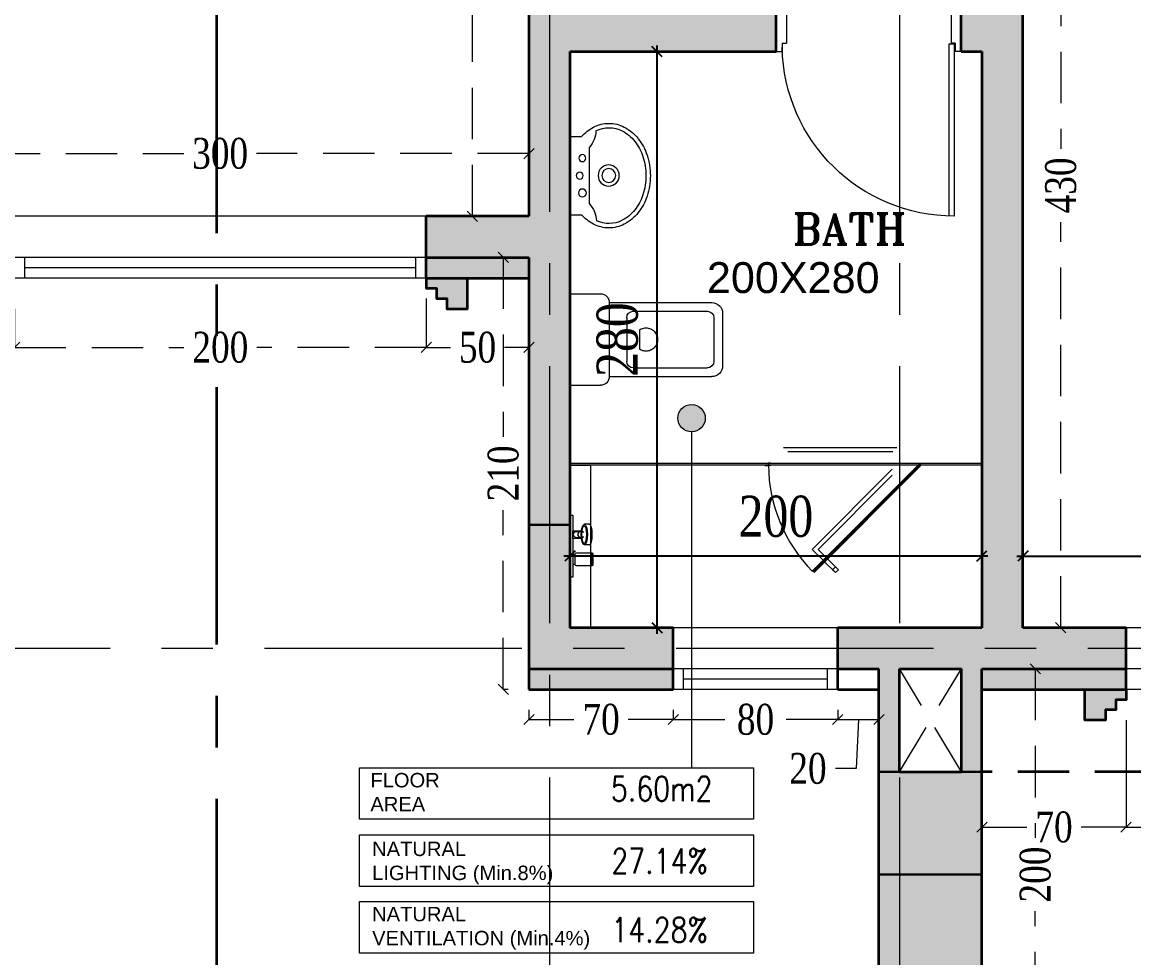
# Model space of a CAD drawing. Header units: inches. Extents: x -114 to 635, y -137 to 57.
# Drawn here: x 97.69 to 103.09, y 9.98 to 14.52 of the extents above; entities that cross this region are included whole.
import ezdxf
from ezdxf.enums import TextEntityAlignment as Align

# ---------------------------------------------------------------- set-up
doc = ezdxf.new("R2010")
doc.units = ezdxf.units.IN
doc.header["$MEASUREMENT"] = 0
doc.header["$PDMODE"] = 98
for name, pattern in [('( Hidden )', [0.375, 0.25, -0.125]), ('CENTER', [2, 1.25, -0.25, 0.25, -0.25]), ('CENTERX2', [4, 2.5, -0.5, 0.5, -0.5]), ('DASHED2', [0.375, 0.25, -0.125]), ('HIDDEN', [0.375, 0.25, -0.125]), ('VILLA AXIS$0$CENTER', [2, 1.25, -0.25, 0.25, -0.25])]:
    doc.linetypes.add(name, pattern=pattern)
doc.layers.get('0').update_dxf_attribs({"lineweight": 5})
doc.layers.get('Defpoints').update_dxf_attribs({"lineweight": 5})
for name, color, linetype, lineweight in [('.', 14, 'Continuous', 9), ('A-SECTION LINE', 230, 'Continuous', 35), ('ARCHES', 1, 'HIDDEN', 5), ('COLUMNS HATCH', 1, 'Continuous', 5), ('DETAILS DIMENSION', 15, 'Continuous', 5), ('DOOR', 1, 'Continuous', 5), ('E-AX', 9, '( Hidden )', 0), ('FIXTURE', 5, 'Continuous', 5), ('GENERAL TEXT', 4, 'Continuous', 5), ('HATCH', 15, 'Continuous', 0), ('New_Archicad Doors_Pen_No__27', 7, 'Continuous', 35), ('PROPOSED COLUMNS', 6, 'Continuous', 30), ('ROOM INFORMATION', 7, 'Continuous', 5), ('ROOMS DIMENSION', 3, 'Continuous', 5), ('TEXT ROOM INFORMATION', 1, 'Continuous', 5), ('WALL PROPOSED', 7, 'Continuous', 30), ('WINDOWS', 5, 'Continuous', 5)]:
    doc.layers.add(name, color=color, linetype=linetype, lineweight=lineweight)
doc.layers.add('AXIES', color=7, linetype='CENTER', lineweight=0, true_color=0x949596)
doc.layers.add('New_Archicad Doors_Pen_No__23', color=7, linetype='Continuous', lineweight=20, true_color=0xff6600)
doc.styles.add('ROMANS-TITLE', font='ROMANS.shx', dxfattribs={"width": 0.8})
doc.styles.add('ST', font='times.ttf', dxfattribs={"width": 0.8})
doc.styles.get("Standard").update_dxf_attribs({"font": 'arial.ttf'})
doc.styles.add('style4', font='times.ttf', dxfattribs={"width": 0.8})
doc.dimstyles.new('DIM100-2', dxfattribs={"dimtxt": 0.2, "dimasz": 0.05, "dimexe": 0.1, "dimexo": 0.1, "dimgap": 0.09, "dimtad": 1, "dimdec": 0, "dimlfac": 100, "dimzin": 0, "dimdsep": 46, "dimtxsty": 'style4', "dimblk1": 'OBLIQUE', "dimblk2": 'OBLIQUE', "dimsah": 1, "dimcen": 0.09, "dimdle": 0.03, "dimse1": 1, "dimse2": 1, "dimclrd": 256, "dimclrt": 256, "dimadec": 0, "dimazin": 0, "dimtfac": 1, "dimtdec": 0, "dimtix": 1, "dimtmove": 2, "dimatfit": 3, "dimldrblk": 'OBLIQUE', "dimfxl": 1, "dimtolj": 1, "dimtzin": 0, "dimarcsym": 0})
doc.dimstyles.new('RASH PLAN', dxfattribs={"dimtxt": 0.15, "dimasz": 0.05, "dimexe": 0, "dimexo": 0.1, "dimgap": 0.05, "dimtad": 0, "dimdec": 0, "dimlfac": 100, "dimzin": 0, "dimdsep": 46, "dimtxsty": 'ST', "dimblk": 'OBLIQUE', "dimcen": 0.09, "dimclrd": 200, "dimclre": 6, "dimclrt": 1, "dimadec": 0, "dimazin": 0, "dimtfac": 1, "dimtdec": 0, "dimtmove": 1, "dimatfit": 3, "dimldrblk": 'OBLIQUE', "dimfxl": 0, "dimtolj": 1, "dimtzin": 0, "dimlwd": -1, "dimlwe": -1, "dimarcsym": 0})

# ---------------------------------------------------------------- blocks, each defined once
blk = doc.blocks.new('*U1160')
for p, q in [((-1600, 101.4), (-1550, 101.4)), ((-1550, 101.4), (-1550, -58.6)), ((-750, 101.4), (-750, -58.6)), ((-700, 101.4), (-750, 101.4)), ((-1600, -98.6), (-1570, -98.6)), ((-1570, -58.6), (-1550, -58.6)), ((-1570, -58.6), (-1570, -98.6)), ((-1565, -63.6), (-1565, -898.6)), ((-1565, -63.6), (-1540, -63.6)), ((-1540, -63.6), (-1540, -896.8)), ((-730, -58.6), (-750, -58.6)), ((-730, -58.6), (-730, -98.6)), ((-700, -98.6), (-730, -98.6))]:
    blk.add_line(p, q)
blk.add_arc((-1565.1, -63.4), 835.2, 270.0059, 358.9566)
blk = doc.blocks.new('Door 26_3')
at = {"layer": 'New_Archicad Doors_Pen_No__23', "color": 30, "linetype": 'Continuous', "lineweight": 20, "true_color": 0xff6600}
blk.add_line((450, -115), (450, 0), dxfattribs=at)
at = {"layer": 'New_Archicad Doors_Pen_No__27', "color": 7, "linetype": 'Continuous', "lineweight": 35}
for p, q in [((-450, -115), (-450, -200)), ((450, -115), (450, -200))]:
    blk.add_line(p, q, dxfattribs=at)
at = {"layer": 'WALL PROPOSED', "linetype": 'Continuous', "lineweight": 35}
for p, q in [((-450, 0), (-450, -200)), ((450, 0), (450, -200))]:
    blk.add_line(p, q, dxfattribs=at)
at = {"layer": 'DOOR', "rotation": 180}
blk.add_blockref('*U1160', (-1150, -98.6), dxfattribs=at)
blk = doc.blocks.new('_Oblique')
at = {"color": 0, "lineweight": -2}
blk.add_line((-0.5, -0.5), (0.5, 0.5), dxfattribs=at)
blk = doc.blocks.new('*D376')
at = {"layer": 'Defpoints', "color": 0, "transparency": 16777216}
for p in [(103.0511, 11.2298), (106.5503, 11.2298), (103.0511, 10.6102)]:
    blk.add_point(p, dxfattribs=at)
at = {"layer": 'DETAILS DIMENSION', "color": 6, "transparency": 16777216}
for p, q in [((103.0511, 11.1298), (103.0511, 10.6102)), ((106.5503, 11.1298), (106.5503, 10.6102))]:
    blk.add_line(p, q, dxfattribs=at)
at = {"layer": 'DETAILS DIMENSION', "color": 200, "linetype": 'DASHED2', "transparency": 16777216}
for p, q in [((103.0511, 10.6102), (104.6245, 10.6102)), ((106.5503, 10.6102), (104.9768, 10.6102))]:
    blk.add_line(p, q, dxfattribs=at)
at = {"layer": 'DETAILS DIMENSION', "color": 200, "transparency": 16777216, "xscale": 0.05, "yscale": 0.05, "zscale": 0.05, "rotation": 180}
blk.add_blockref('_Oblique', (103.0511, 10.6102), dxfattribs=at)
at = {"layer": 'DETAILS DIMENSION', "color": 200, "transparency": 16777216, "xscale": 0.05, "yscale": 0.05, "zscale": 0.05}
blk.add_blockref('_Oblique', (106.5503, 10.6102), dxfattribs=at)
at = {"layer": 'DETAILS DIMENSION', "color": 1, "transparency": 16777216, "insert": (104.8007, 10.6102), "char_height": 0.15, "attachment_point": 5, "style": 'ST'}
blk.add_mtext('\\A1;350', dxfattribs=at)
blk = doc.blocks.new('*D377')
at = {"layer": 'Defpoints', "color": 0, "transparency": 16777216}
for p in [(102.3511, 11.2798), (103.0511, 11.2298), (102.3511, 10.6102)]:
    blk.add_point(p, dxfattribs=at)
at = {"layer": 'DETAILS DIMENSION', "color": 6, "transparency": 16777216}
for p, q in [((102.3511, 11.1798), (102.3511, 10.6102)), ((103.0511, 11.1298), (103.0511, 10.6102))]:
    blk.add_line(p, q, dxfattribs=at)
at = {"layer": 'DETAILS DIMENSION', "color": 200, "linetype": 'DASHED2', "transparency": 16777216}
for p, q in [((102.3511, 10.6102), (102.5689, 10.6102)), ((103.0511, 10.6102), (102.8332, 10.6102))]:
    blk.add_line(p, q, dxfattribs=at)
at = {"layer": 'DETAILS DIMENSION', "color": 200, "transparency": 16777216, "xscale": 0.05, "yscale": 0.05, "zscale": 0.05, "rotation": 180}
blk.add_blockref('_Oblique', (102.3511, 10.6102), dxfattribs=at)
at = {"layer": 'DETAILS DIMENSION', "color": 200, "transparency": 16777216, "xscale": 0.05, "yscale": 0.05, "zscale": 0.05}
blk.add_blockref('_Oblique', (103.0511, 10.6102), dxfattribs=at)
at = {"layer": 'DETAILS DIMENSION', "color": 1, "transparency": 16777216, "insert": (102.7011, 10.6102), "char_height": 0.15, "attachment_point": 5, "style": 'ST'}
blk.add_mtext('\\A1;70', dxfattribs=at)
blk = doc.blocks.new('*D378')
at = {"layer": 'Defpoints', "color": 0, "transparency": 16777216}
for p in [(102.3511, 11.3798), (102.6103, 11.3798), (102.3511, 9.3798)]:
    blk.add_point(p, dxfattribs=at)
at = {"layer": 'DETAILS DIMENSION', "color": 6, "transparency": 16777216}
for p, q in [((102.4511, 11.3798), (102.6103, 11.3798)), ((102.4511, 9.3798), (102.6103, 9.3798))]:
    blk.add_line(p, q, dxfattribs=at)
at = {"layer": 'DETAILS DIMENSION', "color": 200, "linetype": 'DASHED2', "transparency": 16777216}
for p, q in [((102.6103, 11.3798), (102.6103, 10.5576)), ((102.6103, 9.3798), (102.6103, 10.202))]:
    blk.add_line(p, q, dxfattribs=at)
at = {"layer": 'DETAILS DIMENSION', "color": 200, "transparency": 16777216, "xscale": 0.05, "yscale": 0.05, "zscale": 0.05}
for p, rotation in [((102.6103, 11.3798), 90), ((102.6103, 9.3798), 270)]:
    blk.add_blockref('_Oblique', p, dxfattribs=dict(at, rotation=rotation))
at = {"layer": 'DETAILS DIMENSION', "color": 1, "transparency": 16777216, "insert": (102.6103, 10.3798), "char_height": 0.15, "attachment_point": 5, "rotation": 90, "style": 'ST'}
blk.add_mtext('\\A1;200', dxfattribs=at)
blk = doc.blocks.new('*D384')
at = {"layer": 'Defpoints', "color": 0, "transparency": 16777216}
for p in [(101.6507, 11.2798), (101.8507, 11.2798), (101.8507, 11.1334)]:
    blk.add_point(p, dxfattribs=at)
at = {"layer": 'DETAILS DIMENSION', "color": 6, "transparency": 16777216}
for p, q in [((101.6507, 11.1798), (101.6507, 11.1334)), ((101.8507, 11.1798), (101.8507, 11.1334))]:
    blk.add_line(p, q, dxfattribs=at)
at = {"layer": 'DETAILS DIMENSION', "color": 200, "linetype": 'DASHED2', "transparency": 16777216}
for p, q in [((101.6507, 11.1334), (101.8507, 11.1334)), ((101.7507, 11.1334), (101.7394, 10.8949)), ((101.7394, 10.8949), (101.6394, 10.8949))]:
    blk.add_line(p, q, dxfattribs=at)
at = {"layer": 'DETAILS DIMENSION', "color": 200, "transparency": 16777216, "xscale": 0.05, "yscale": 0.05, "zscale": 0.05, "rotation": 180}
blk.add_blockref('_Oblique', (101.6507, 11.1334), dxfattribs=at)
at = {"layer": 'DETAILS DIMENSION', "color": 200, "transparency": 16777216, "xscale": 0.05, "yscale": 0.05, "zscale": 0.05}
blk.add_blockref('_Oblique', (101.8507, 11.1334), dxfattribs=at)
at = {"layer": 'DETAILS DIMENSION', "color": 1, "transparency": 16777216, "insert": (101.5059, 10.8949), "char_height": 0.15, "attachment_point": 5, "style": 'ST'}
blk.add_mtext('\\A1;20', dxfattribs=at)
blk = doc.blocks.new('*D385')
at = {"layer": 'Defpoints', "color": 0, "transparency": 16777216}
for p in [(100.8515, 11.2798), (101.6507, 11.2798), (100.8515, 11.1334)]:
    blk.add_point(p, dxfattribs=at)
at = {"layer": 'DETAILS DIMENSION', "color": 6, "transparency": 16777216}
for p, q in [((100.8515, 11.1798), (100.8515, 11.1334)), ((101.6507, 11.1798), (101.6507, 11.1334))]:
    blk.add_line(p, q, dxfattribs=at)
at = {"layer": 'DETAILS DIMENSION', "color": 200, "linetype": 'DASHED2', "transparency": 16777216}
for p, q in [((100.8515, 11.1334), (101.121, 11.1334)), ((101.6507, 11.1334), (101.3811, 11.1334))]:
    blk.add_line(p, q, dxfattribs=at)
at = {"layer": 'DETAILS DIMENSION', "color": 200, "transparency": 16777216, "xscale": 0.05, "yscale": 0.05, "zscale": 0.05, "rotation": 180}
blk.add_blockref('_Oblique', (100.8515, 11.1334), dxfattribs=at)
at = {"layer": 'DETAILS DIMENSION', "color": 200, "transparency": 16777216, "xscale": 0.05, "yscale": 0.05, "zscale": 0.05}
blk.add_blockref('_Oblique', (101.6507, 11.1334), dxfattribs=at)
at = {"layer": 'DETAILS DIMENSION', "color": 1, "transparency": 16777216, "insert": (101.2511, 11.1334), "char_height": 0.15, "attachment_point": 5, "style": 'ST'}
blk.add_mtext('\\A1;80', dxfattribs=at)
blk = doc.blocks.new('*D386')
at = {"layer": 'Defpoints', "color": 0, "transparency": 16777216}
for p in [(100.15, 11.2798), (100.8515, 11.2798), (100.15, 11.1334)]:
    blk.add_point(p, dxfattribs=at)
at = {"layer": 'DETAILS DIMENSION', "color": 6, "transparency": 16777216}
for p, q in [((100.15, 11.1798), (100.15, 11.1334)), ((100.8515, 11.1798), (100.8515, 11.1334))]:
    blk.add_line(p, q, dxfattribs=at)
at = {"layer": 'DETAILS DIMENSION', "color": 200, "linetype": 'DASHED2', "transparency": 16777216}
for p, q in [((100.15, 11.1334), (100.3686, 11.1334)), ((100.8515, 11.1334), (100.6329, 11.1334))]:
    blk.add_line(p, q, dxfattribs=at)
at = {"layer": 'DETAILS DIMENSION', "color": 200, "transparency": 16777216, "xscale": 0.05, "yscale": 0.05, "zscale": 0.05, "rotation": 180}
blk.add_blockref('_Oblique', (100.15, 11.1334), dxfattribs=at)
at = {"layer": 'DETAILS DIMENSION', "color": 200, "transparency": 16777216, "xscale": 0.05, "yscale": 0.05, "zscale": 0.05}
blk.add_blockref('_Oblique', (100.8515, 11.1334), dxfattribs=at)
at = {"layer": 'DETAILS DIMENSION', "color": 1, "transparency": 16777216, "insert": (100.5007, 11.1334), "char_height": 0.15, "attachment_point": 5, "style": 'ST'}
blk.add_mtext('\\A1;70', dxfattribs=at)
blk = doc.blocks.new('*D387')
at = {"layer": 'Defpoints', "color": 0, "transparency": 16777216}
for p in [(100.0257, 13.3793), (100.15, 13.3793), (100.15, 11.2798)]:
    blk.add_point(p, dxfattribs=at)
at = {"layer": 'DETAILS DIMENSION', "color": 6, "transparency": 16777216}
for p, q in [((100.05, 13.3793), (100.0257, 13.3793)), ((100.05, 11.2798), (100.0257, 11.2798))]:
    blk.add_line(p, q, dxfattribs=at)
at = {"layer": 'DETAILS DIMENSION', "color": 200, "linetype": 'DASHED2', "transparency": 16777216}
for p, q in [((100.0257, 13.3793), (100.0257, 12.5074)), ((100.0257, 11.2798), (100.0257, 12.1517))]:
    blk.add_line(p, q, dxfattribs=at)
at = {"layer": 'DETAILS DIMENSION', "color": 200, "transparency": 16777216, "xscale": 0.05, "yscale": 0.05, "zscale": 0.05}
for p, rotation in [((100.0257, 13.3793), 90), ((100.0257, 11.2798), 270)]:
    blk.add_blockref('_Oblique', p, dxfattribs=dict(at, rotation=rotation))
at = {"layer": 'DETAILS DIMENSION', "color": 1, "transparency": 16777216, "insert": (100.0257, 12.3296), "char_height": 0.15, "attachment_point": 5, "rotation": 90, "style": 'ST'}
blk.add_mtext('\\A1;210', dxfattribs=at)
blk = doc.blocks.new('*D388')
at = {"layer": 'Defpoints', "color": 0, "transparency": 16777216}
for p in [(99.6512, 13.2793), (100.15, 13.2793), (99.6512, 12.9419)]:
    blk.add_point(p, dxfattribs=at)
at = {"layer": 'DETAILS DIMENSION', "color": 6, "transparency": 16777216}
for p, q in [((99.6512, 13.1793), (99.6512, 12.9419)), ((100.15, 13.1793), (100.15, 12.9419))]:
    blk.add_line(p, q, dxfattribs=at)
at = {"layer": 'DETAILS DIMENSION', "color": 200, "linetype": 'DASHED2', "transparency": 16777216}
for p, q in [((99.6512, 12.9419), (99.7694, 12.9419)), ((100.15, 12.9419), (100.0318, 12.9419))]:
    blk.add_line(p, q, dxfattribs=at)
at = {"layer": 'DETAILS DIMENSION', "color": 200, "transparency": 16777216, "xscale": 0.05, "yscale": 0.05, "zscale": 0.05, "rotation": 180}
blk.add_blockref('_Oblique', (99.6512, 12.9419), dxfattribs=at)
at = {"layer": 'DETAILS DIMENSION', "color": 200, "transparency": 16777216, "xscale": 0.05, "yscale": 0.05, "zscale": 0.05}
blk.add_blockref('_Oblique', (100.15, 12.9419), dxfattribs=at)
at = {"layer": 'DETAILS DIMENSION', "color": 1, "transparency": 16777216, "insert": (99.9006, 12.9419), "char_height": 0.15, "attachment_point": 5, "style": 'ST'}
blk.add_mtext('\\A1;50', dxfattribs=at)
blk = doc.blocks.new('*D389')
at = {"layer": 'Defpoints', "color": 0, "transparency": 16777216}
for p in [(99.6512, 13.2793), (97.6512, 13.2293), (97.6512, 12.9419)]:
    blk.add_point(p, dxfattribs=at)
at = {"layer": 'DETAILS DIMENSION', "color": 6, "transparency": 16777216}
for p, q in [((99.6512, 13.1793), (99.6512, 12.9419)), ((97.6512, 13.1293), (97.6512, 12.9419))]:
    blk.add_line(p, q, dxfattribs=at)
at = {"layer": 'DETAILS DIMENSION', "color": 200, "linetype": 'DASHED2', "transparency": 16777216}
for p, q in [((97.6512, 12.9419), (98.4733, 12.9419)), ((99.6512, 12.9419), (98.829, 12.9419))]:
    blk.add_line(p, q, dxfattribs=at)
at = {"layer": 'DETAILS DIMENSION', "color": 200, "transparency": 16777216, "xscale": 0.05, "yscale": 0.05, "zscale": 0.05, "rotation": 180}
blk.add_blockref('_Oblique', (97.6512, 12.9419), dxfattribs=at)
at = {"layer": 'DETAILS DIMENSION', "color": 200, "transparency": 16777216, "xscale": 0.05, "yscale": 0.05, "zscale": 0.05}
blk.add_blockref('_Oblique', (99.6512, 12.9419), dxfattribs=at)
at = {"layer": 'DETAILS DIMENSION', "color": 1, "transparency": 16777216, "insert": (98.6512, 12.9419), "char_height": 0.15, "attachment_point": 5, "style": 'ST'}
blk.add_mtext('\\A1;200', dxfattribs=at)
blk = doc.blocks.new('*D463')
at = {"layer": 'Defpoints', "color": 0, "transparency": 16777216}
for p in [(102.5504, 15.8789), (102.7341, 15.8789), (102.5504, 11.5798)]:
    blk.add_point(p, dxfattribs=at)
at = {"layer": 'DETAILS DIMENSION', "color": 6, "transparency": 16777216}
for p, q in [((102.6504, 15.8789), (102.7341, 15.8789)), ((102.6504, 11.5798), (102.7341, 11.5798))]:
    blk.add_line(p, q, dxfattribs=at)
at = {"layer": 'DETAILS DIMENSION', "color": 200, "linetype": 'DASHED2', "transparency": 16777216}
for p, q in [((102.7341, 15.8789), (102.7341, 13.9077)), ((102.7341, 11.5798), (102.7341, 13.551))]:
    blk.add_line(p, q, dxfattribs=at)
at = {"layer": 'DETAILS DIMENSION', "color": 200, "transparency": 16777216, "xscale": 0.05, "yscale": 0.05, "zscale": 0.05}
for p, rotation in [((102.7341, 15.8789), 90), ((102.7341, 11.5798), 270)]:
    blk.add_blockref('_Oblique', p, dxfattribs=dict(at, rotation=rotation))
at = {"layer": 'DETAILS DIMENSION', "color": 1, "transparency": 16777216, "insert": (102.7341, 13.7293), "char_height": 0.15, "attachment_point": 5, "rotation": 90, "style": 'ST'}
blk.add_mtext('\\A1;430', dxfattribs=at)
blk = doc.blocks.new('*D471')
at = {"layer": 'Defpoints', "color": 0, "transparency": 16777216}
for p in [(107.3502, 11.9281), (102.5504, 11.5798), (107.3502, 11.5798)]:
    blk.add_point(p, dxfattribs=at)
at = {"layer": 'ROOMS DIMENSION', "linetype": 'Continuous', "lineweight": -2, "transparency": 16777216}
blk.add_line((102.5204, 11.9281), (107.3802, 11.9281), dxfattribs=at)
at = {"layer": 'ROOMS DIMENSION', "lineweight": -2, "transparency": 16777216, "xscale": 0.05, "yscale": 0.05, "zscale": 0.05, "rotation": 180}
blk.add_blockref('_Oblique', (102.5504, 11.9281), dxfattribs=at)
at = {"layer": 'ROOMS DIMENSION', "lineweight": -2, "transparency": 16777216, "xscale": 0.05, "yscale": 0.05, "zscale": 0.05}
blk.add_blockref('_Oblique', (107.3502, 11.9281), dxfattribs=at)
at = {"layer": 'ROOMS DIMENSION', "transparency": 16777216, "insert": (104.9503, 12.1198), "char_height": 0.2, "attachment_point": 5, "style": 'style4'}
blk.add_mtext('\\A1;480', dxfattribs=at)
blk = doc.blocks.new('*D472')
at = {"layer": 'Defpoints', "color": 0, "transparency": 16777216}
for p in [(100.35, 11.9281), (100.35, 11.5788), (102.3504, 11.5798)]:
    blk.add_point(p, dxfattribs=at)
at = {"layer": 'ROOMS DIMENSION', "linetype": 'Continuous', "lineweight": -2, "transparency": 16777216}
blk.add_line((102.3804, 11.9281), (100.32, 11.9281), dxfattribs=at)
at = {"layer": 'ROOMS DIMENSION', "lineweight": -2, "transparency": 16777216, "xscale": 0.05, "yscale": 0.05, "zscale": 0.05, "rotation": 180}
blk.add_blockref('_Oblique', (100.35, 11.9281), dxfattribs=at)
at = {"layer": 'ROOMS DIMENSION', "lineweight": -2, "transparency": 16777216, "xscale": 0.05, "yscale": 0.05, "zscale": 0.05}
blk.add_blockref('_Oblique', (102.3504, 11.9281), dxfattribs=at)
at = {"layer": 'ROOMS DIMENSION', "transparency": 16777216, "insert": (101.3502, 12.1198), "char_height": 0.2, "attachment_point": 5, "style": 'style4'}
blk.add_mtext('\\A1;200', dxfattribs=at)
blk = doc.blocks.new('*D474')
at = {"layer": 'Defpoints', "color": 0, "transparency": 16777216}
for p in [(100.35, 14.38), (100.35, 11.5798), (100.7721, 11.5798)]:
    blk.add_point(p, dxfattribs=at)
at = {"layer": 'ROOMS DIMENSION', "linetype": 'Continuous', "lineweight": -2, "transparency": 16777216}
blk.add_line((100.7721, 14.41), (100.7721, 11.5498), dxfattribs=at)
at = {"layer": 'ROOMS DIMENSION', "lineweight": -2, "transparency": 16777216, "xscale": 0.05, "yscale": 0.05, "zscale": 0.05}
for p, rotation in [((100.7721, 14.38), 90), ((100.7721, 11.5798), 270)]:
    blk.add_blockref('_Oblique', p, dxfattribs=dict(at, rotation=rotation))
at = {"layer": 'ROOMS DIMENSION', "transparency": 16777216, "insert": (100.5804, 12.9799), "char_height": 0.2, "attachment_point": 5, "rotation": 90, "style": 'style4'}
blk.add_mtext('\\A1;280', dxfattribs=at)
blk = doc.blocks.new('*D540')
at = {"layer": 'Defpoints', "color": 0, "transparency": 16777216}
for p in [(99.8753, 17.7794), (100.15, 17.7794), (100.15, 13.5793)]:
    blk.add_point(p, dxfattribs=at)
at = {"layer": 'DETAILS DIMENSION', "color": 6, "transparency": 16777216}
for p, q in [((100.05, 17.7794), (99.8753, 17.7794)), ((100.05, 13.5793), (99.8753, 13.5793))]:
    blk.add_line(p, q, dxfattribs=at)
at = {"layer": 'DETAILS DIMENSION', "color": 200, "linetype": 'DASHED2', "transparency": 16777216}
for p, q in [((99.8753, 17.7794), (99.8753, 15.8577)), ((99.8753, 13.5793), (99.8753, 15.501))]:
    blk.add_line(p, q, dxfattribs=at)
at = {"layer": 'DETAILS DIMENSION', "color": 200, "transparency": 16777216, "xscale": 0.05, "yscale": 0.05, "zscale": 0.05}
for p, rotation in [((99.8753, 17.7794), 90), ((99.8753, 13.5793), 270)]:
    blk.add_blockref('_Oblique', p, dxfattribs=dict(at, rotation=rotation))
at = {"layer": 'DETAILS DIMENSION', "color": 1, "transparency": 16777216, "insert": (99.8753, 15.6794), "char_height": 0.15, "attachment_point": 5, "rotation": 90, "style": 'ST'}
blk.add_mtext('\\A1;420', dxfattribs=at)
blk = doc.blocks.new('*D541')
at = {"layer": 'Defpoints', "color": 0, "transparency": 16777216}
for p in [(100.15, 13.8843), (97.1503, 13.5793), (100.15, 13.5793)]:
    blk.add_point(p, dxfattribs=at)
at = {"layer": 'DETAILS DIMENSION', "color": 6, "transparency": 16777216}
for p, q in [((97.1503, 13.6793), (97.1503, 13.8843)), ((100.15, 13.6793), (100.15, 13.8843))]:
    blk.add_line(p, q, dxfattribs=at)
at = {"layer": 'DETAILS DIMENSION', "color": 200, "linetype": 'DASHED2', "transparency": 16777216}
for p, q in [((97.1503, 13.8843), (98.474, 13.8843)), ((100.15, 13.8843), (98.8263, 13.8843))]:
    blk.add_line(p, q, dxfattribs=at)
at = {"layer": 'DETAILS DIMENSION', "color": 200, "transparency": 16777216, "xscale": 0.05, "yscale": 0.05, "zscale": 0.05, "rotation": 180}
blk.add_blockref('_Oblique', (97.1503, 13.8843), dxfattribs=at)
at = {"layer": 'DETAILS DIMENSION', "color": 200, "transparency": 16777216, "xscale": 0.05, "yscale": 0.05, "zscale": 0.05}
blk.add_blockref('_Oblique', (100.15, 13.8843), dxfattribs=at)
at = {"layer": 'DETAILS DIMENSION', "color": 1, "transparency": 16777216, "insert": (98.6501, 13.8843), "char_height": 0.15, "attachment_point": 5, "style": 'ST'}
blk.add_mtext('\\A1;300', dxfattribs=at)
blk = doc.blocks.new('*U940')
for p, q in [((-210, 0), (-210, -140)), ((-210, 0), (210, 0)), ((210, 0), (210, -140)), ((-170, -180), (-170, -650)), ((-170, -180), (170, -180)), ((170, -180), (170, -650)), ((-130, -290), (-130, -630)), ((-100, -260), (100, -260)), ((130, -290), (130, -630)), ((-43.9, -318.5), (43.9, -318.5)), ((-100, -660), (100, -660)), ((-120, -700), (120, -700))]:
    blk.add_line(p, q)
for centre, radius, start, end in [((-170, -140), 40, 180, 270), ((170, -140), 40, 270, 0), ((-100, -290), 30, 90, 180), ((100, -290), 30, 0, 90), ((-1.1, -348.8), 52.4, 157.2878, 180), ((-1.1, -348.8), 52.4, 180, 202.7122), ((-0.6, -349), 53, 144.8858, 157.2878), ((0.6, -349), 53, 22.7122, 35.1142), ((1.1, -348.8), 52.4, 360, 22.7122), ((1.1, -348.8), 52.4, 337.2878, 0), ((-0.6, -348.5), 53, 202.7122, 225.2991), ((-0.2, -348.2), 53.5, 225.2991, 247.7107), ((0, -347.7), 54, 247.7107, 270), ((0, -347.7), 54, 270, 292.2893), ((0.2, -348.2), 53.5, 292.2893, 314.7009), ((0.6, -348.5), 53, 314.7009, 337.2878), ((-120, -650), 50, 180, 270), ((-100, -630), 30, 180, 270), ((100, -630), 30, 270, 0), ((120, -650), 50, 270, 0)]:
    blk.add_arc(centre, radius, start, end)
blk = doc.blocks.new('*U939')
for p, q in [((179.7, 0), (-179.7, 0)), ((-179.7, 0), (-179.7, -52.8)), ((179.7, 0), (179.7, -52.2)), ((129.7, -89.2), (-129.7, -89.2))]:
    blk.add_line(p, q)
for centre, radius in [((-79.9, -56.8), 16.1), ((0, -44.4), 16), ((79.9, -56.8), 18.1), ((0, -177.5), 48.5), ((0, -177.5), 31.8)]:
    blk.add_circle(centre, radius)
for centre, radius, start, end in [((-45.4, -200.7), 199.8, 132.2414, 152.3807), ((-208.7, 0), 118.9, 271.591, 311.3839), ((214, 5.3), 126.4, 228.3983, 266.8513), ((46, -200.7), 199.8, 27.6193, 48.0173), ((-87.9, -178.4), 151.7, 152.3807, 180), ((-87.9, -178.4), 131.7, 153.1014, 207.6193), ((88.6, -178.4), 131.7, 332.3807, 25.9024), ((88.6, -178.4), 151.7, 0, 27.6193), ((-87.9, -178.4), 151.7, 180, 207.6193), ((88.6, -178.4), 151.7, 332.3807, 0), ((-45.4, -156.1), 199.8, 207.6193, 231.6325), ((-45.4, -156.1), 179.8, 207.6193, 231.6325), ((46, -156.1), 179.8, 308.3675, 332.3807), ((46, -156.1), 199.8, 308.3675, 332.3807), ((-17.7, -121.2), 224.3, 231.6325, 251.8447), ((18.4, -121.2), 224.3, 288.1553, 308.3675), ((-17.7, -121.2), 244.3, 231.6325, 251.8447), ((0.3, -66.2), 302.2, 251.8447, 270), ((0.3, -66.2), 282.2, 251.8447, 270), ((0.3, -66.2), 282.2, 270, 288.1553), ((0.3, -66.2), 302.2, 270, 288.1553), ((18.4, -121.2), 244.3, 288.1553, 308.3675)]:
    blk.add_arc(centre, radius, start, end)
blk = doc.blocks.new('DASLASDLASLDASLASDLASLQWELQWELQWELQWELQ')
at = {"layer": 'AXIES', "linetype": 'CENTERX2', "ltscale": 0.5}
for p, q in [((39.6784, -578.2063), (39.6784, -610.1736)), ((41.3786, -578.2063), (41.3786, -610.1736)), ((20.2934, -601.5774), (52.6834, -601.5774))]:
    blk.add_line(p, q, dxfattribs=at)
blk = doc.blocks.new('QEWQWQWASDASDASADAAS')
at = {"layer": 'COLUMNS HATCH', "ltscale": 300}
for points in [[(163.1229, -498.6573), (162.6225, -498.6573), (162.6225, -498.1573), (162.4225, -498.1573), (162.4225, -498.6573), (162.4225, -498.8573), (163.1229, -498.8573)], [(164.1232, -499.3573), (164.6232, -499.3573), (164.6232, -499.8573), (164.1232, -499.8573)]]:
    blk.add_hatch(color=256, dxfattribs=at).paths.add_polyline_path(points)
at = {"layer": 'PROPOSED COLUMNS'}
for points in [[(163.1229, -498.6573), (162.6225, -498.6573), (162.6225, -498.1573), (162.4225, -498.1573), (162.4225, -498.6573), (162.4225, -498.8573), (163.1229, -498.8573)], [(164.1232, -499.3573), (164.6232, -499.3573), (164.6232, -499.8573), (164.1232, -499.8573)]]:
    blk.add_lwpolyline(points, close=True, dxfattribs=at)
blk = doc.blocks.new('Room Info')
at = {"layer": 'TEXT ROOM INFORMATION', "ltscale": 5}
for tag, p in [('FLR_AREA', (17, 833.5)), ('NAT_LIGHT', (19, 482.5)), ('NAT_VENT', (19, 147.5))]:
    blk.add_attdef(tag, p, '', height=180, dxfattribs=at)

msp = doc.modelspace()

# ---------------------------------------------------------------- hatches: boundary and pattern name
at = {"layer": '.'}
h = msp.add_hatch(color=9, dxfattribs=at)
h.dxf.hatch_style = 1
edge = h.paths.add_edge_path()
edge.add_arc((100.9405, 12.5978), 0.0666, 0, 360)
at = {"layer": 'HATCH', "true_color": 0x939598}
h = msp.add_hatch(color=252, dxfattribs=at)
h.dxf.hatch_style = 1
h.paths.add_polyline_path([(102.7468, 17.7794), (100.35, 17.7794), (100.15, 17.7794), (100.15, 13.5793), (99.6512, 13.5793), (99.6512, 13.3793), (100.15, 13.3793), (100.15, 11.3798), (100.8515, 11.3798), (100.8515, 11.5798), (100.35, 11.5798), (100.35, 14.38), (101.3508, 14.38), (101.3508, 14.58), (100.35, 14.58), (100.35, 17.5794), (102.3504, 17.5794), (102.3504, 16.8789), (102.5504, 16.8789), (102.5504, 17.5794), (102.7468, 17.5794)])
h = msp.add_hatch(color=252, dxfattribs=at)
h.dxf.hatch_style = 1
h.paths.add_polyline_path([(103.0511, 11.5798), (102.5504, 11.5798), (102.5504, 15.8789), (102.3504, 15.8789), (102.3504, 14.58), (102.2508, 14.58), (102.2508, 14.495), (102.2508, 14.38), (102.3504, 14.38), (102.3504, 11.5798), (101.6507, 11.5798), (101.6507, 11.3798), (101.8507, 11.3798), (101.8507, 9.5798), (101.3511, 9.5798), (101.3511, 9.3798), (102.3511, 9.3798), (102.3511, 11.3798), (103.0511, 11.3798)])
h.paths.add_polyline_path([(102.2511, 11.3798), (102.2511, 10.8798), (101.9507, 10.8798), (101.9507, 11.3798)], flags=16)
h = msp.add_hatch(color=252, dxfattribs=at)
h.dxf.hatch_style = 1
h.paths.add_polyline_path([(100.15, 13.3793), (99.6512, 13.3793), (99.6512, 13.2793), (100.15, 13.2793)])
h = msp.add_hatch(color=252, dxfattribs=at)
h.dxf.hatch_style = 1
h.paths.add_polyline_path([(99.7012, 13.1793), (99.7512, 13.1793), (99.7512, 13.1293), (99.8512, 13.1293), (99.8512, 13.2793), (99.6512, 13.2793), (99.6512, 13.2293), (99.7012, 13.2293)])
h = msp.add_hatch(color=252, dxfattribs=at)
h.dxf.hatch_style = 1
h.paths.add_polyline_path([(100.8515, 11.3798), (100.15, 11.3798), (100.15, 11.2798), (100.8515, 11.2798)])
h = msp.add_hatch(color=252, dxfattribs=at)
h.dxf.hatch_style = 1
h.paths.add_polyline_path([(103.0511, 11.3798), (102.3511, 11.3798), (102.3511, 11.2798), (103.0511, 11.2798)])
h = msp.add_hatch(color=252, dxfattribs=at)
h.dxf.hatch_style = 1
h.paths.add_polyline_path([(103.0511, 11.2798), (102.8511, 11.2798), (102.8511, 11.1298), (102.9511, 11.1298), (102.9511, 11.1798), (103.0011, 11.1798), (103.0011, 11.2298), (103.0511, 11.2298)])

# ---------------------------------------------------------------- linework, layer by layer
at = {"layer": 'A-SECTION LINE', "linetype": 'VILLA AXIS$0$CENTER'}
msp.add_lwpolyline([(98.6333, 5.498), (98.6333, 32.8456)], dxfattribs=at)
at = {"layer": 'ARCHES'}
for p, q in [((102.2511, 10.8798), (101.9507, 11.3798)), ((101.9507, 10.8798), (102.2511, 11.3798))]:
    msp.add_line(p, q, dxfattribs=at)
at = {"layer": 'FIXTURE'}
for p, q in [((101.9377, 12.4542), (101.3877, 12.4542)), ((101.9177, 12.4342), (101.4077, 12.4342)), ((101.296, 12.3684), (101.313, 12.3686)), ((101.296, 12.3679), (101.296, 12.3684)), ((101.296, 12.3679), (101.313, 12.3677)), ((101.313, 12.3807), (101.313, 12.3686)), ((101.313, 12.3807), (101.326, 12.3797)), ((101.313, 12.3772), (101.313, 12.3712)), ((101.326, 12.3686), (101.313, 12.3677)), ((101.314, 12.3797), (101.314, 12.3687)), ((101.316, 12.3796), (101.314, 12.3797)), ((101.314, 12.3772), (101.316, 12.3792)), ((101.314, 12.3772), (101.314, 12.3712)), ((101.316, 12.3692), (101.314, 12.3712)), ((101.316, 12.3688), (101.314, 12.3687)), ((101.316, 12.3688), (101.314, 12.3687)), ((101.316, 12.3796), (101.316, 12.3792)), ((101.316, 12.3792), (101.3165, 12.3792)), ((101.316, 12.3692), (101.316, 12.3688)), ((101.316, 12.3692), (101.3165, 12.3692)), ((101.316, 12.3692), (101.316, 12.3688)), ((101.316, 12.3692), (101.3165, 12.3692)), ((101.3165, 12.3795), (101.3165, 12.3792)), ((101.3225, 12.3793), (101.3165, 12.3795)), ((101.3165, 12.3692), (101.3165, 12.3688)), ((101.3165, 12.3692), (101.3165, 12.3688)), ((101.3225, 12.369), (101.3165, 12.3688)), ((101.3225, 12.3793), (101.3225, 12.3792)), ((101.3225, 12.3793), (101.3225, 12.3792)), ((101.3225, 12.3792), (101.323, 12.3792)), ((101.3225, 12.3792), (101.323, 12.3792)), ((101.3225, 12.369), (101.3225, 12.3692)), ((101.3225, 12.3692), (101.323, 12.3692)), ((101.326, 12.3792), (101.323, 12.3793)), ((101.323, 12.3792), (101.323, 12.3793)), ((101.323, 12.3792), (101.323, 12.3793)), ((101.323, 12.3692), (101.323, 12.3691)), ((101.326, 12.3691), (101.323, 12.3691)), ((101.326, 12.3792), (101.326, 12.3797)), ((101.326, 12.3792), (101.326, 12.3797)), ((101.326, 12.3686), (101.326, 12.3691)), ((102.0493, 12.377), (101.5283, 11.8553)), ((101.531, 11.8509), (102.0535, 12.3742)), ((101.5354, 11.8482), (102.0564, 12.3699)), ((101.9156, 12.3494), (101.5267, 11.9604)), ((101.9156, 12.3211), (101.555, 11.9604)), ((100.373, 11.9365), (100.373, 11.8862)), ((100.373, 11.9364), (100.373, 11.8864)), ((100.458, 11.9414), (100.378, 11.9414)), ((100.458, 11.8814), (100.458, 11.9414)), ((100.463, 11.8864), (100.463, 11.9364)), ((101.5267, 11.9604), (101.5797, 11.9074)), ((101.555, 11.9604), (101.5939, 11.9216)), ((100.378, 11.8814), (100.458, 11.8814)), ((101.5939, 11.9216), (101.5797, 11.9074)), ((101.6009, 11.9145), (101.5868, 11.9003)), ((101.6398, 11.8473), (101.5868, 11.9003)), ((101.654, 11.8615), (101.6009, 11.9145)), ((101.5257, 11.8548), (101.5355, 11.8633)), ((101.5257, 11.8548), (101.5355, 11.8633)), ((101.5359, 11.863), (101.5337, 11.8608)), ((101.5359, 11.863), (101.5337, 11.8608)), ((101.5359, 11.863), (101.5355, 11.8633)), ((101.5359, 11.863), (101.5355, 11.8633))]:
    msp.add_line(p, q, dxfattribs=at)
for points in [[(100.35, 12.3792), (102.3504, 12.3792)], [(100.35, 11.5788), (100.35, 12.3692), (100.45, 12.3692), (100.45, 11.5788)], [(102.3504, 12.3692), (100.35, 12.3692)], [(100.363, 12.051), (100.4026, 12.0497)], [(100.363, 12.014), (100.363, 12.051)], [(100.3796, 12.0465), (100.4052, 12.0465)], [(100.413, 12.0421), (100.4152, 12.0442)], [(100.4432, 12.0825), (100.4195, 12.0825)], [(100.363, 12.014), (100.4026, 12.0152)], [(100.3796, 12.0184), (100.4051, 12.0184)], [(100.413, 12.0228), (100.4152, 12.0207)], [(100.4432, 11.9825), (100.4195, 11.9825)], [(101.584, 11.9117), (101.591, 11.9046)], [(101.5896, 11.9173), (101.5967, 11.9102)], [(101.654, 11.8615), (101.6398, 11.8473)]]:
    msp.add_lwpolyline(points, dxfattribs=at)
for points in [[(100.35, 12.1258), (100.363, 12.1258), (100.363, 11.8258), (100.35, 11.8258)], [(101.654, 11.8615), (101.6398, 11.8473), (101.6257, 11.8615), (101.6398, 11.8756)]]:
    msp.add_lwpolyline(points, close=True, dxfattribs=at)
for centre, radius, start, end in [((102.0535, 12.3742), 0.7396, 180.3874, 224.6126), ((100.3796, 12.0324), 0.014, 87.7558, 270), ((100.4026, 12.0325), 0.0153, 42.784, 317.216), ((100.4026, 12.0325), 0.0143, 42.784, 317.216), ((100.4026, 12.0325), 0.0173, 42.784, 90), ((100.4026, 12.0325), 0.0173, 270, 317.216), ((100.3702, 11.9434), 0.00746, 196.2966, 292.4025), ((100.378, 11.9364), 0.005, 90, 180), ((100.458, 11.9364), 0.005, 0, 90), ((100.3702, 11.8793), 0.00746, 67.5975, 163.7034), ((100.378, 11.8864), 0.005, 180, 270), ((100.458, 11.8864), 0.005, 270, 0)]:
    msp.add_arc(centre, radius, start, end, dxfattribs=at)
for centre, major_axis, ratio in [((100.4195, 12.0325), (0, 0.05), 0.298895), ((100.4188, 12.0325), (0, 0.0429), 0.257242)]:
    msp.add_ellipse(centre, major_axis=major_axis, ratio=ratio, dxfattribs=at)
msp.add_ellipse((100.4432, 12.0325), major_axis=(0, 0.05), ratio=0.298895, start_param=3.141593, end_param=6.283185, dxfattribs=at)
at = {"layer": 'ROOM INFORMATION', "ltscale": 5}
msp.add_line((100.9405, 12.5312), (100.9405, 10.8987), dxfattribs=at)
for points in [[(99.3275, 10.8987), (101.2409, 10.8987), (101.2409, 10.6487), (99.3275, 10.6487)], [(99.3275, 10.5722), (101.2409, 10.5722), (101.2409, 10.3222), (99.3275, 10.3222)], [(99.3275, 10.2482), (101.2409, 10.2482), (101.2409, 9.9982), (99.3275, 9.9982)]]:
    msp.add_lwpolyline(points, close=True, dxfattribs=at)
msp.add_circle((100.9405, 12.5978), 0.0666, dxfattribs=at)
at = {"layer": 'WALL PROPOSED', "linetype": 'Continuous', "lineweight": 35}
for p, q in [((102.2508, 14.495), (102.2508, 14.58)), ((101.3508, 14.38), (101.3508, 14.495)), ((102.2508, 14.38), (102.2508, 14.495)), ((102.2508, 14.38), (102.2878, 14.38)), ((99.6512, 13.2793), (99.6512, 13.5793)), ((100.8515, 11.2798), (100.8515, 11.5798)), ((101.6507, 11.2798), (101.6507, 11.5798)), ((103.0511, 11.2798), (103.0511, 11.5798)), ((101.9507, 11.3798), (102.2511, 11.3798))]:
    msp.add_line(p, q, dxfattribs=at)
at = {"layer": 'WALL PROPOSED', "linetype": 'DASHED2', "lineweight": 35}
msp.add_line((106.9002, 10.8798), (102.3511, 10.8798), dxfattribs=at)
at = {"layer": 'WALL PROPOSED', "linetype": 'Continuous', "lineweight": 35, "flags": 128}
for points in [[(100.15, 17.7794), (100.15, 13.5793)], [(102.5504, 11.5798), (102.5504, 15.8789)], [(100.35, 11.5798), (100.35, 14.38)], [(100.35, 14.38), (101.3508, 14.38)], [(102.2508, 14.38), (102.3504, 14.38)], [(102.3504, 14.38), (102.3504, 11.5798)], [(100.15, 13.5793), (99.6512, 13.5793)], [(99.6512, 13.3793), (100.15, 13.3793)], [(100.15, 13.3793), (100.15, 11.2798)], [(99.6512, 13.2793), (100.15, 13.2793)], [(99.6512, 13.2793), (99.6512, 13.2293), (99.7012, 13.2293), (99.7012, 13.1793), (99.7512, 13.1793), (99.7512, 13.1293), (99.8512, 13.1293), (99.8512, 13.2793)], [(100.8515, 11.5798), (100.35, 11.5798)], [(102.3504, 11.5798), (101.6507, 11.5798)], [(103.0511, 11.5798), (102.5504, 11.5798)], [(100.15, 11.3798), (100.8515, 11.3798)], [(101.3511, 9.5798), (101.3511, 9.3798), (102.3511, 9.3798), (102.3511, 11.3798)], [(101.3511, 9.5798), (101.8507, 9.5798), (101.8507, 11.3798)], [(101.6507, 11.3798), (101.8507, 11.3798)], [(101.9507, 10.8798), (101.9507, 11.3798)], [(102.2511, 10.8798), (102.2511, 11.3798)], [(102.3511, 11.3798), (103.0511, 11.3798)], [(100.15, 11.2798), (100.8515, 11.2798)], [(101.6507, 11.2798), (101.8507, 11.2798)], [(102.3511, 11.2798), (103.0511, 11.2798)], [(103.0511, 11.2798), (103.0511, 11.2298), (103.0011, 11.2298), (103.0011, 11.1798), (102.9511, 11.1798), (102.9511, 11.1298), (102.8511, 11.1298), (102.8511, 11.2798)], [(101.9507, 10.8798), (102.2511, 10.8798)]]:
    msp.add_lwpolyline(points, dxfattribs=at)
at = {"layer": 'WINDOWS'}
for p, q in [((99.6512, 13.5793), (97.6512, 13.5793)), ((99.6512, 13.3793), (97.6512, 13.3793)), ((97.7012, 13.2793), (97.7012, 13.3793)), ((99.6012, 13.2793), (99.6012, 13.3793)), ((99.6012, 13.3293), (97.7012, 13.3293)), ((99.6512, 13.2793), (97.6512, 13.2793)), ((101.6507, 11.5798), (100.8515, 11.5798)), ((106.5503, 11.5798), (103.0511, 11.5798)), ((101.6507, 11.3798), (100.8515, 11.3798)), ((100.9015, 11.2798), (100.9015, 11.3798)), ((101.6007, 11.2798), (101.6007, 11.3798)), ((106.5503, 11.3798), (103.0511, 11.3798)), ((101.6007, 11.3298), (100.9015, 11.3298)), ((101.6507, 11.2798), (100.8515, 11.2798)), ((106.5503, 11.2798), (103.0511, 11.2798))]:
    msp.add_line(p, q, dxfattribs=at)

# ---------------------------------------------------------------- block references
at = {"layer": 'DOOR', "linetype": 'Continuous', "lineweight": 18, "xscale": -0.001, "yscale": 0.001, "rotation": 180}
msp.add_blockref('Door 26_3', (101.8008, 14.38), dxfattribs=at)
at = {"layer": 'E-AX'}
msp.add_blockref('DASLASDLASLDASLASDLASLQWELQWELQWELQWELQ', (60.5717, 613.0572), dxfattribs=at)
at = {"layer": 'FIXTURE', "xscale": -0.001058821838199947, "yscale": 0.001058821838199947, "zscale": 0.001058821838199947, "rotation": 90}
for name, p in [('*U939', (100.35, 13.7772)), ('*U940', (100.35, 12.9802))]:
    msp.add_blockref(name, p, dxfattribs=at)
at = {"layer": 'PROPOSED COLUMNS'}
msp.add_blockref('QEWQWQWASDASDASADAAS', (-62.2725, 510.2371), dxfattribs=at)
at = {"layer": 'TEXT ROOM INFORMATION'}
ref = msp.add_blockref('Room Info', (100.5315, 10.0232), dxfattribs=dict(at, xscale=0.001, yscale=0.001, zscale=0.001))
ref.add_attrib('FLR_AREA', '5.60m2', dxfattribs={"ltscale": 5, "height": 0.12, "style": 'ROMANS-TITLE', "width": 0.8}).set_placement((100.5485, 10.8567), align=Align.TOP_LEFT)
ref.add_attrib('NAT_LIGHT', '27.14%', dxfattribs={"ltscale": 5, "height": 0.12, "style": 'ROMANS-TITLE', "width": 0.8}).set_placement((100.5505, 10.5057), align=Align.TOP_LEFT)
ref.add_attrib('NAT_VENT', '14.28%', dxfattribs={"ltscale": 5, "height": 0.12, "style": 'ROMANS-TITLE', "width": 0.8}).set_placement((100.5505, 10.1707), align=Align.TOP_LEFT)

# ---------------------------------------------------------------- texts
at = {"layer": 'GENERAL TEXT'}
msp.add_text('200X280', height=0.15, dxfattribs=at).set_placement((101.0149, 13.2063))
at = {"layer": 'GENERAL TEXT', "insert": (101.4309, 13.5175), "char_height": 0.15, "attachment_point": 4}
msp.add_mtext('\\A1;{\\pqc;\\fRomanT|b0|i0|c178|p0;\\W1.000000;BATH}', dxfattribs=at)
at = {"layer": 'ROOM INFORMATION', "ltscale": 5, "char_height": 0.07, "attachment_point": 1}
for s, insert in [('{\\C7;FLOOR\\PAREA}', (99.38, 10.8737)), ('{\\C7;NATURAL\\PLIGHTING (Min.8%)}', (99.3885, 10.5397)), ('{\\C7;NATURAL\\PVENTILATION (Min.4%)}', (99.3885, 10.2227))]:
    msp.add_mtext_dynamic_manual_height_columns(s, width=1.51509, gutter_width=0.9, heights=[0], dxfattribs=dict(at, insert=insert))

# ---------------------------------------------------------------- dimensions: what is measured, and where the dimension line sits
at = {"layer": 'DETAILS DIMENSION'}
for base, p1, p2, picture, middle in [((99.8753, 17.7794), (100.15, 13.5793), (100.15, 17.7794), '*D540', (99.8753, 15.6794)), ((102.7341, 15.8789), (102.5504, 11.5798), (102.5504, 15.8789), '*D463', (102.7341, 13.7293)), ((100.0257, 13.3793), (100.15, 11.2798), (100.15, 13.3793), '*D387', (100.0257, 12.3296)), ((102.6103, 11.3798), (102.3511, 9.3798), (102.3511, 11.3798), '*D378', (102.6103, 10.3798))]:
    dim = msp.add_linear_dim(base=base, p1=p1, p2=p2, angle=90, dimstyle='RASH PLAN', dxfattribs=at)
    dim.commit()
    dim.dimension.update_dxf_attribs({"geometry": picture, "text_midpoint": middle})
for base, p1, p2, picture, middle in [((100.15, 13.8843), (97.1503, 13.5793), (100.15, 13.5793), '*D541', (98.6501, 13.8843)), ((97.6512, 12.9419), (99.6512, 13.2793), (97.6512, 13.2293), '*D389', (98.6512, 12.9419)), ((99.6512, 12.9419), (100.15, 13.2793), (99.6512, 13.2793), '*D388', (99.9006, 12.9419)), ((100.15, 11.1334), (100.8515, 11.2798), (100.15, 11.2798), '*D386', (100.5007, 11.1334)), ((100.8515, 11.1334), (101.6507, 11.2798), (100.8515, 11.2798), '*D385', (101.2511, 11.1334)), ((102.3511, 10.6102), (103.0511, 11.2298), (102.3511, 11.2798), '*D377', (102.7011, 10.6102)), ((103.0511, 10.6102), (106.5503, 11.2298), (103.0511, 11.2298), '*D376', (104.8007, 10.6102))]:
    dim = msp.add_linear_dim(base=base, p1=p1, p2=p2, dimstyle='RASH PLAN', dxfattribs=at)
    dim.commit()
    dim.dimension.update_dxf_attribs({"geometry": picture, "text_midpoint": middle})
dim = msp.add_linear_dim(base=(101.8507, 11.1334), p1=(101.6507, 11.2798), p2=(101.8507, 11.2798), dimstyle='RASH PLAN', dxfattribs=at)
dim.commit()
dim.dimension.update_dxf_attribs({"geometry": '*D384', "text_midpoint": (101.5894, 10.8949), "dimtype": 160})
at = {"layer": 'ROOMS DIMENSION'}
dim = msp.add_linear_dim(base=(100.7721, 11.5798), p1=(100.35, 14.38), p2=(100.35, 11.5798), angle=90, dimstyle='DIM100-2', dxfattribs=at)
dim.commit()
dim.dimension.update_dxf_attribs({"geometry": '*D474', "text_midpoint": (100.5804, 12.9799)})
for base, p1, p2, picture, middle in [((100.35, 11.9281), (102.3504, 11.5798), (100.35, 11.5788), '*D472', (101.3502, 12.1198)), ((107.3502, 11.9281), (102.5504, 11.5798), (107.3502, 11.5798), '*D471', (104.9503, 12.1198))]:
    dim = msp.add_linear_dim(base=base, p1=p1, p2=p2, dimstyle='DIM100-2', dxfattribs=at)
    dim.commit()
    dim.dimension.update_dxf_attribs({"geometry": picture, "text_midpoint": middle})

doc.saveas('drawing.dxf')
